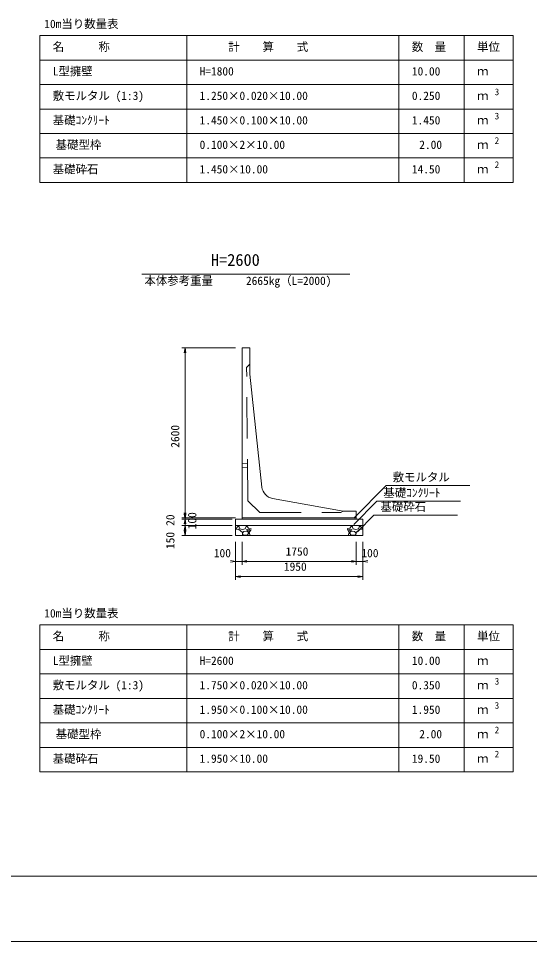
# Model space of a CAD drawing. Units: millimetres, scale not verified, with parts at other scales. Extents: x 0 to 84100, y 0 to 59400.
# Drawn here: x 18643 to 34300, y 0 to 28279 of the extents above; entities that cross this region are included whole.
import ezdxf
from ezdxf.enums import TextEntityAlignment as Align

# ---------------------------------------------------------------- set-up
doc = ezdxf.new("R2010")
doc.units = ezdxf.units.MM
doc.header["$LTSCALE"] = 100
doc.linetypes.add('USER1', pattern=[19.05, 12.7, -6.35])
for name, color, linetype, lineweight in [('D-MTR-FRAM（材料表図枠）', 2, 'Continuous', 18), ('D-STR-DIM（寸法）', 7, 'Continuous', 18), ('D-STR-HTXT（旗揚げ）', 7, 'Continuous', 18), ('D-STR-STRn（構造物）', 7, 'Continuous', 18), ('D-STR（構造物外形線）', 1, 'Continuous', 18), ('D-TTL(外枠）', 2, 'Continuous', 18), ('DEFPOINTS_2', 8, 'Continuous', 18)]:
    doc.layers.add(name, color=color, linetype=linetype, lineweight=lineweight)
for name, color, linetype in [('D-MTR-TXT(文字列）', 7, 'Continuous'), ('D-MTR（材料表タイトル）', 7, 'Continuous'), ('D-STR-TXT（文字）', 7, 'Continuous'), ('D-TTL-TXT（文字）', 7, 'Continuous')]:
    doc.layers.add(name, color=color, linetype=linetype)
doc.styles.add('ＭＳ ゴシック', font='')
doc.styles.get('ＭＳ ゴシック').set_extended_font_data('MS Gothic')

msp = doc.modelspace()

# ---------------------------------------------------------------- linework, layer by layer
at = {"layer": 'D-MTR-FRAM（材料表図枠）'}
for p, q in [((19300, 27755), (33800, 27755)), ((19300, 23255), (19300, 27755)), ((23800, 23255), (23800, 27755)), ((30300, 23255), (30300, 27755)), ((32300, 24555), (32300, 27755)), ((32300, 23255), (32300, 27755)), ((33800, 23255), (33800, 27755)), ((19300, 27005), (33800, 27005)), ((19300, 26255), (33800, 26255)), ((19300, 25505), (33800, 25505)), ((19300, 24755), (33800, 24755)), ((19300, 24005), (33800, 24005)), ((19300, 23255), (33800, 23255)), ((19300, 9698.7), (33800, 9698.7)), ((19300, 5198.7), (19300, 9698.7)), ((23800, 5198.7), (23800, 9698.7)), ((30300, 5198.7), (30300, 9698.7)), ((32300, 6498.7), (32300, 9698.7)), ((32300, 5198.7), (32300, 9698.7)), ((33800, 5198.7), (33800, 9698.7)), ((19300, 8948.7), (33800, 8948.7)), ((19300, 8198.7), (33800, 8198.7)), ((19300, 7448.7), (33800, 7448.7)), ((19300, 6698.7), (33800, 6698.7)), ((19300, 5948.7), (33800, 5948.7)), ((19300, 5198.7), (33800, 5198.7))]:
    msp.add_line(p, q, dxfattribs=at)
at = {"layer": 'D-STR-DIM（寸法）'}
for p, q in [((25293.1, 18184.2), (23648.1, 18184.2)), ((23723.1, 18034.2), (23748.1, 18184.2)), ((23748.1, 18184.2), (23748.1, 18164.2)), ((23748.1, 18184.2), (23773.1, 18034.2)), ((23748.1, 13004.2), (23748.1, 18164.2)), ((23748.1, 12984.2), (23723.1, 13134.2)), ((23748.1, 12984.2), (23723.1, 13134.2)), ((23748.1, 12944.2), (23723.1, 13094.2)), ((23773.1, 13134.2), (23748.1, 12984.2)), ((23773.1, 13134.2), (23748.1, 12984.2)), ((23773.1, 13094.2), (23748.1, 12944.2)), ((23748.1, 13004.2), (23748.1, 13024.2)), ((25293.1, 12984.2), (23648.1, 12984.2)), ((25293.1, 12984.2), (23648.1, 12984.2)), ((25193.1, 12944.2), (23648.1, 12944.2)), ((25193.1, 12944.2), (23648.1, 12944.2)), ((25193.1, 12744.2), (23648.1, 12744.2)), ((25193.1, 12744.2), (23648.1, 12744.2)), ((23723.1, 12794.2), (23748.1, 12944.2)), ((23723.1, 12594.2), (23748.1, 12744.2)), ((23723.1, 12594.2), (23748.1, 12744.2)), ((23748.1, 12984.2), (23748.1, 13004.2)), ((23748.1, 12984.2), (23748.1, 13004.2)), ((23748.1, 12964.2), (23748.1, 12984.2)), ((23748.1, 12984.2), (23748.1, 12944.2)), ((23748.1, 12944.2), (23748.1, 12964.2)), ((23748.1, 12944.2), (23748.1, 12744.2)), ((23748.1, 12944.2), (23748.1, 12924.2)), ((23748.1, 12944.2), (23773.1, 12794.2)), ((23748.1, 12924.2), (23748.1, 12904.2)), ((23748.1, 12744.2), (23748.1, 12724.2)), ((23748.1, 12744.2), (23773.1, 12594.2)), ((23748.1, 12744.2), (23748.1, 12724.2)), ((23748.1, 12744.2), (23773.1, 12594.2)), ((25193.1, 12444.2), (23648.1, 12444.2)), ((23748.1, 12444.2), (23723.1, 12594.2)), ((23748.1, 12724.2), (23748.1, 12464.2)), ((23748.1, 12724.2), (23748.1, 12704.2)), ((23773.1, 12594.2), (23748.1, 12444.2)), ((23748.1, 12444.2), (23748.1, 12464.2)), ((25293.1, 12244.2), (25293.1, 11544)), ((25293.1, 12244.2), (25293.1, 11081.3)), ((25493.1, 12244.2), (25493.1, 11544)), ((25493.1, 12244.2), (25493.1, 11544)), ((28993.1, 12244.2), (28993.1, 11544)), ((29193.1, 12244.2), (29193.1, 11544)), ((29193.1, 12244.2), (29193.1, 11544)), ((29193.1, 12244.2), (29193.1, 11081.3)), ((25143.1, 11669), (25293.1, 11644)), ((25293.1, 11644), (25143.1, 11619)), ((25273.1, 11644), (25253.1, 11644)), ((25293.1, 11644), (25273.1, 11644)), ((25493.1, 11644), (25293.1, 11644)), ((25493.1, 11644), (25643.1, 11669)), ((25493.1, 11644), (25643.1, 11669)), ((25493.1, 11644), (25513.1, 11644)), ((25643.1, 11619), (25493.1, 11644)), ((25493.1, 11644), (25513.1, 11644)), ((25643.1, 11619), (25493.1, 11644)), ((25513.1, 11644), (25533.1, 11644)), ((25513.1, 11644), (28993.1, 11644)), ((28843.1, 11669), (28993.1, 11644)), ((28993.1, 11644), (28843.1, 11619)), ((28973.1, 11644), (28953.1, 11644)), ((28993.1, 11644), (28973.1, 11644)), ((28993.1, 11644), (29193.1, 11644)), ((29193.1, 11644), (29343.1, 11669)), ((29343.1, 11619), (29193.1, 11644)), ((25293.1, 11181.3), (25443.1, 11206.3)), ((25293.1, 11181.3), (25313.1, 11181.3)), ((25443.1, 11156.3), (25293.1, 11181.3)), ((29173.1, 11181.3), (25313.1, 11181.3)), ((29043.1, 11206.3), (29193.1, 11181.3)), ((29193.1, 11181.3), (29043.1, 11156.3)), ((29193.1, 11181.3), (29173.1, 11181.3))]:
    msp.add_line(p, q, dxfattribs=at)
at = {"layer": 'D-STR-HTXT（旗揚げ）'}
for p, q in [((22417.6, 20444.2), (28796, 20444.2)), ((28915.2, 12969.5), (29906.9, 13970.8)), ((32466.8, 13970.8), (29906.9, 13970.8)), ((28915.2, 12779), (29621.2, 13491.8)), ((32181, 13491.8), (29621.2, 13491.8)), ((29029.3, 12556.4), (29532.5, 13064.4)), ((32092.3, 13064.4), (29532.5, 13064.4))]:
    msp.add_line(p, q, dxfattribs=at)
at = {"layer": 'D-STR-STRn（構造物）'}
for p, q in [((25293.1, 12444.2), (25293.1, 12944.2)), ((25293.1, 12944.2), (29193.1, 12944.2)), ((25293.1, 12744.2), (29193.1, 12744.2)), ((25362.6, 12713.3), (25351, 12744.2)), ((25411.7, 12744.2), (25397.4, 12713.3)), ((25493.1, 12984.2), (25493.1, 12944.2)), ((25617.4, 12713.4), (25604.1, 12744.2)), ((25647.4, 12713.2), (25652.4, 12738.2)), ((25652.7, 12738.6), (25675.4, 12744.2)), ((28833.5, 12738.6), (28810.8, 12744.2)), ((28838.7, 12713.2), (28833.7, 12738.2)), ((28868.8, 12713.4), (28882, 12744.2)), ((28993.1, 12984.2), (28993.1, 12944.2)), ((29074.4, 12744.2), (29088.7, 12713.3)), ((29123.6, 12713.3), (29135.2, 12744.2)), ((29193.1, 12444.2), (29193.1, 12944.2)), ((25293.1, 12655.1), (25308, 12653.8)), ((25293.1, 12624.9), (25387.4, 12632.7)), ((25293.1, 12444.2), (29193.1, 12444.2)), ((25307.6, 12654.5), (25362.6, 12714.5)), ((25387.2, 12633.3), (25502.2, 12528.3)), ((25422.5, 12643.3), (25397.5, 12713.3)), ((25507.1, 12617.9), (25422.1, 12642.9)), ((25502.5, 12528.4), (25506.6, 12444.2)), ((25506.7, 12522.5), (25546.7, 12557.5)), ((25507.5, 12493.4), (25507.5, 12523.4)), ((25532.8, 12448.3), (25507.8, 12493.3)), ((25592.9, 12642.9), (25507.9, 12617.9)), ((25657.3, 12463.1), (25532.3, 12448.1)), ((25546.9, 12558.7), (25646.9, 12573.7)), ((25622.7, 12713.4), (25592.7, 12643.4)), ((25622.4, 12613.4), (25682.4, 12633.4)), ((25697.8, 12568.5), (25622.8, 12613.5)), ((25647.3, 12713), (25692.3, 12663)), ((25647.5, 12573.4), (25697.5, 12523.4)), ((25697.6, 12523.4), (25657.6, 12463.4)), ((25682.6, 12633), (25717.6, 12618)), ((25693, 12663.8), (25771, 12657)), ((25717.6, 12618.4), (25697.6, 12568.4)), ((25711.9, 12533.5), (25766.9, 12623.5)), ((25741, 12444.2), (25712.4, 12533.4)), ((25767.4, 12622.7), (25771, 12623)), ((28793.2, 12663.8), (28715.1, 12657)), ((28718.8, 12622.7), (28715.1, 12623)), ((28774.3, 12533.5), (28719.3, 12623.5)), ((28745.2, 12444.2), (28773.7, 12533.4)), ((28803.5, 12633), (28768.5, 12618)), ((28768.6, 12618.4), (28788.6, 12568.4)), ((28788.3, 12568.5), (28863.3, 12613.5)), ((28788.5, 12523.4), (28828.5, 12463.4)), ((28838.6, 12573.4), (28788.6, 12523.4)), ((28838.8, 12713), (28793.8, 12663)), ((28863.8, 12613.4), (28803.8, 12633.4)), ((28828.8, 12463.1), (28953.8, 12448.1)), ((28939.3, 12558.7), (28839.3, 12573.7)), ((28863.4, 12713.4), (28893.4, 12643.4)), ((28893.2, 12642.9), (28978.2, 12617.9)), ((28979.4, 12522.5), (28939.4, 12557.5)), ((28953.4, 12448.3), (28978.4, 12493.3)), ((28978.6, 12493.4), (28978.6, 12523.4)), ((28979, 12617.9), (29064, 12642.9)), ((28983.6, 12528.4), (28979.6, 12444.2)), ((29098.9, 12633.3), (28983.9, 12528.3)), ((29063.7, 12643.3), (29088.7, 12713.3)), ((29193.1, 12624.9), (29098.8, 12632.7)), ((29178.6, 12654.5), (29123.6, 12714.5)), ((29193.1, 12655.1), (29178.2, 12653.8))]:
    msp.add_line(p, q, dxfattribs=at)
at = {"layer": 'D-STR（構造物外形線）'}
for p, q in [((25493.1, 12984.2), (25493.1, 18184.2)), ((25493.1, 18184.2), (25733.1, 18184.2)), ((25733.1, 18184.2), (25733.1, 17384.2)), ((25733.1, 17384.2), (26101.3, 13922.8)), ((26428.6, 13571.4), (28593.1, 13184.2)), ((28993.1, 13184.2), (28593.1, 13184.2)), ((28993.1, 12984.2), (28993.1, 13184.2)), ((25493.1, 12984.2), (28993.1, 12984.2))]:
    msp.add_line(p, q, dxfattribs=at)
at = {"layer": 'D-STR（構造物外形線）', "linetype": 'USER1'}
for p, q in [((25733.1, 17684.2), (25633.1, 17586.1)), ((25673.1, 13504.2), (25633.1, 17586.1)), ((25493.1, 14653.9), (25662.4, 14644.1)), ((25493.1, 14513.9), (25663.5, 14523.9)), ((26033.1, 13144.2), (25673.1, 13504.2)), ((26033.1, 13144.2), (28523.8, 13144.2)), ((28523.8, 13144.2), (28593.1, 13184.2))]:
    msp.add_line(p, q, dxfattribs=at)
at = {"layer": 'D-STR（構造物外形線）'}
msp.add_arc((26499.1, 13965.1), 400, 186.07246, 259.85921, dxfattribs=at)
at = {"layer": 'D-TTL(外枠）'}
msp.add_line((81800, 2000), (2300, 2000), dxfattribs=at)
at = {"layer": 'DEFPOINTS_2'}
msp.add_line((0, 0), (84100, 0), dxfattribs=at)

# ---------------------------------------------------------------- texts
at = {"layer": 'D-MTR-TXT(文字列）', "style": 'ＭＳ ゴシック'}
for s, height, p in [('名\u3000\u3000\u3000称', 256.6, (19692.3, 27205)), ('計\u3000\u3000算\u3000\u3000式', 256.6, (25070, 27205)), ('数\u3000量', 256.6, (30692.3, 27205)), ('単位', 256.6, (32692.3, 27205)), ('L型擁壁', 256.6, (19692.3, 26455)), ('H=1800', 256.6, (24192.3, 26455)), ('10.00', 256.6, (30695, 26455)), ('ｍ', 256.6, (32692.3, 26455)), ('敷モルタル (1:3)', 256.6, (19692.3, 25705)), ('1.250×0.020×10.00', 256.6, (24192.3, 25705)), ('0.250', 256.6, (30695, 25705)), ('3', 205.3, (33232.5, 25865)), ('ｍ', 256.6, (32692.3, 25705)), ('基礎ｺﾝｸﾘｰﾄ', 256.6, (19692.3, 24955)), ('1.450×0.100×10.00', 256.6, (24192.3, 24955)), ('1.450', 256.6, (30695, 24955)), ('ｍ', 256.6, (32692.3, 24955)), ('3', 205.3, (33232.5, 25125)), ('2', 205.3, (33232.5, 24375)), ('基礎型枠', 256.6, (19782.3, 24205)), ('0.100×2×10.00', 256.6, (24192.3, 24205)), ('2.00', 256.6, (30922.4, 24205)), ('ｍ', 256.6, (32692.3, 24205)), ('基礎砕石', 256.6, (19692.3, 23455)), ('1.450×10.00', 256.6, (24192.3, 23455)), ('14.50', 256.6, (30695, 23455)), ('2', 205.3, (33232.5, 23635)), ('ｍ', 256.6, (32692.3, 23455)), ('本体参考重量', 256.6, (22500.7, 20037.6)), ('2665kg（L=2000)', 256.6, (25612.7, 20037.6)), ('名\u3000\u3000\u3000称', 256.6, (19692.3, 9148.7)), ('計\u3000\u3000算\u3000\u3000式', 256.6, (25070, 9148.7)), ('数\u3000量', 256.6, (30692.3, 9148.7)), ('単位', 256.6, (32692.3, 9148.7)), ('L型擁壁', 256.6, (19692.3, 8398.7)), ('H=2600', 256.6, (24192.3, 8398.7)), ('10.00', 256.6, (30695, 8398.7)), ('ｍ', 256.6, (32692.3, 8398.7)), ('敷モルタル (1:3)', 256.6, (19692.3, 7648.7)), ('1.750×0.020×10.00', 256.6, (24192.3, 7648.7)), ('0.350', 256.6, (30695, 7648.7)), ('ｍ', 256.6, (32692.3, 7648.7)), ('3', 205.3, (33232.5, 7808.7)), ('基礎ｺﾝｸﾘｰﾄ', 256.6, (19692.3, 6898.7)), ('1.950×0.100×10.00', 256.6, (24192.3, 6898.7)), ('1.950', 256.6, (30695, 6898.7)), ('ｍ', 256.6, (32692.3, 6898.7)), ('3', 205.3, (33232.5, 7068.7)), ('基礎型枠', 256.6, (19782.3, 6148.7)), ('2', 205.3, (33232.5, 6318.7)), ('0.100×2×10.00', 256.6, (24192.3, 6148.7)), ('2.00', 256.6, (30922.4, 6148.7)), ('ｍ', 256.6, (32692.3, 6148.7)), ('基礎砕石', 256.6, (19692.3, 5398.7)), ('1.950×10.00', 256.6, (24192.3, 5398.7)), ('19.50', 256.6, (30695, 5398.7)), ('ｍ', 256.6, (32692.3, 5398.7)), ('2', 205.3, (33232.5, 5578.7))]:
    msp.add_text(s, height=height, dxfattribs=at).set_placement(p, align=Align.BOTTOM_LEFT)
at = {"layer": 'D-MTR（材料表タイトル）', "style": 'ＭＳ ゴシック'}
for p in [(19434.2, 27907.5), (19434.2, 9851.2)]:
    msp.add_text('10m当り数量表', height=256.6, dxfattribs=at).set_placement(p, align=Align.BOTTOM_LEFT)
at = {"layer": 'D-STR-DIM（寸法）', "style": 'ＭＳ ゴシック'}
for s, p in [('2600', (23648.1, 15127.6)), ('20', (23498.1, 12735)), ('100', (24168.3, 12629.8)), ('150', (23498.1, 12024.8))]:
    msp.add_text(s, height=256.6, rotation=90, dxfattribs=at).set_placement(p, align=Align.BOTTOM_LEFT)
for s, p in [('100', (24627.4, 11695.3)), ('1750', (26828.2, 11744)), ('100', (29149.8, 11695.3)), ('1950', (26774.9, 11281.3))]:
    msp.add_text(s, height=256.6, dxfattribs=at).set_placement(p, align=Align.BOTTOM_LEFT)
at = {"layer": 'D-STR-TXT（文字）', "style": 'ＭＳ ゴシック'}
for s, p in [('敷モルタル', (30106.9, 14020.8)), ('基礎ｺﾝｸﾘｰﾄ', (29821.2, 13541.8)), ('基礎砕石', (29732.5, 13114.4))]:
    msp.add_text(s, height=256.6, dxfattribs=at).set_placement(p, align=Align.BOTTOM_LEFT)
at = {"layer": 'D-TTL-TXT（文字）', "style": 'ＭＳ ゴシック'}
msp.add_text('H=2600', height=366.6, dxfattribs=at).set_placement((24540.1, 20589.1), align=Align.BOTTOM_LEFT)

doc.saveas('drawing.dxf')
